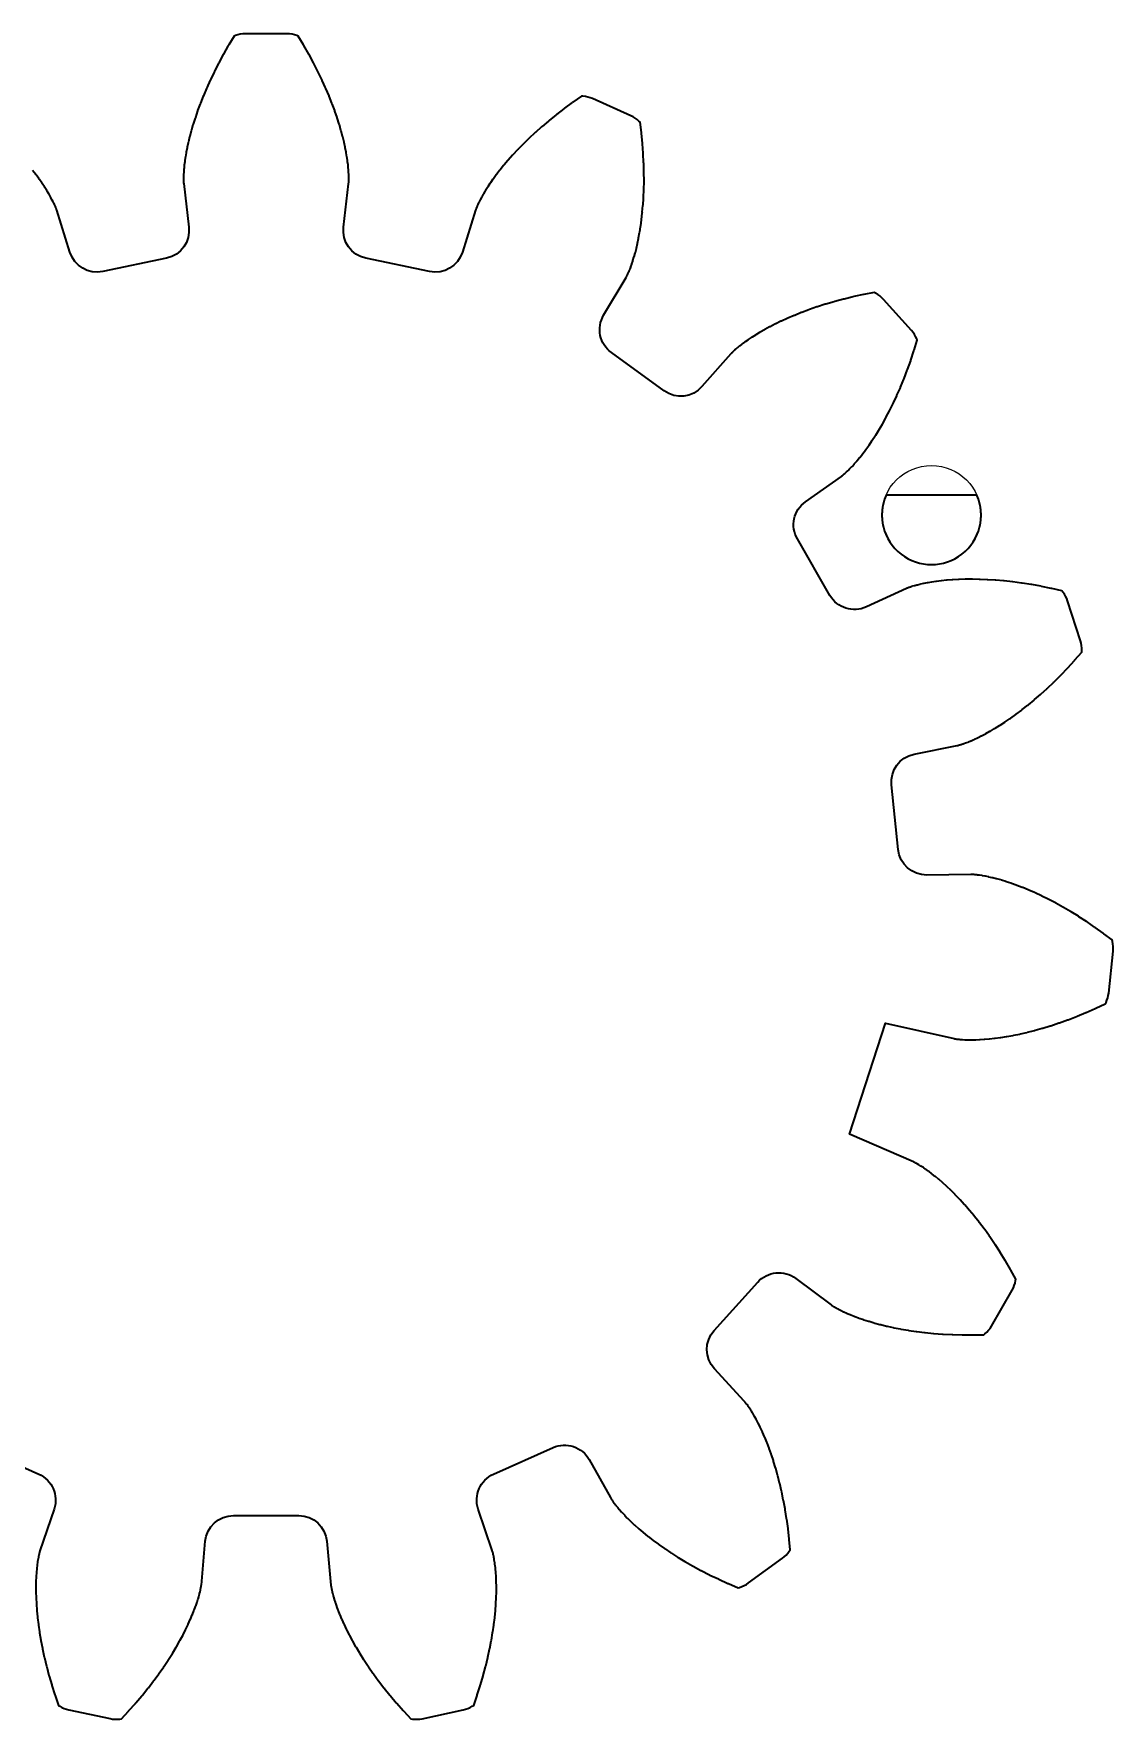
# Model space of a CAD drawing. Header units: millimetres. Extents: x 16327 to 16632, y 30408 to 30707.
# Drawn here: x 16555.5 to 16631.6, y 30408.4 to 30527.3 of the extents above; entities that cross this region are included whole.
import ezdxf

# ---------------------------------------------------------------- set-up
doc = ezdxf.new("R2010")
doc.units = ezdxf.units.MM
doc.header["$MEASUREMENT"] = 0
doc.layers.add('2D Drafting - General_Pen_No__6', color=5, linetype='Continuous', lineweight=35)
doc.layers.add('2D Drafting - General_Pen_No__68', color=20, linetype='Continuous', lineweight=20, true_color=0xfd4435)

msp = doc.modelspace()

# ---------------------------------------------------------------- linework, layer by layer
at = {"layer": '2D Drafting - General_Pen_No__6', "linetype": 'Continuous', "flags": 128}
msp.add_lwpolyline([(16551.62, 30427.58), (16555.82, 30425.71, -0.387574), (16556.9, 30423.24), (16555.9, 30420.3, 0.007563), (16555.88, 30420.23), (16555.88, 30420.22, -0.003642), (16555.87, 30420.19), (16555.86, 30420.17, 0.012186), (16555.84, 30420.07), (16555.83, 30420.02, 0.003703), (16555.82, 30420), (16555.8, 30419.9, 0.008944), (16555.79, 30419.83), (16555.77, 30419.72, 0.003), (16555.76, 30419.69), (16555.74, 30419.53, 0.005237), (16555.73, 30419.49), (16555.71, 30419.32, 0.006195), (16555.7, 30419.27), (16555.68, 30419.07, 0.007106), (16555.67, 30419.02), (16555.65, 30418.79, 0.004807), (16555.65, 30418.75), (16555.63, 30418.5, 0.006976), (16555.63, 30418.44), (16555.62, 30418.16, 0.004762), (16555.62, 30418.12), (16555.61, 30417.81, 0.006255), (16555.61, 30417.76), (16555.62, 30417.42, 0.005352), (16555.62, 30417.38), (16555.63, 30417.01, 0.006197), (16555.63, 30416.96), (16555.65, 30416.57, 0.005778), (16555.65, 30416.53), (16555.68, 30416.11, 0.004766), (16555.69, 30416.07), (16555.73, 30415.63, 0.007332), (16555.73, 30415.57), (16555.79, 30415.1, 0.005019), (16555.8, 30415.06), (16555.87, 30414.57, 0.006702), (16555.88, 30414.52), (16555.97, 30414, 0.004658), (16555.97, 30413.96), (16556.08, 30413.42, 0.006498), (16556.09, 30413.37), (16556.21, 30412.8, 0.00554), (16556.22, 30412.76), (16556.36, 30412.17, 0.005779), (16556.38, 30412.12), (16556.54, 30411.51, 0.006189), (16556.55, 30411.46), (16556.74, 30410.83, 0.005434), (16556.75, 30410.79), (16556.96, 30410.13, 0.005984), (16556.97, 30410.09), (16557.21, 30409.39), (16557.3, 30409.33, 0.088471), (16557.95, 30409.07), (16560.85, 30408.46, 0.0871), (16561.54, 30408.43), (16561.65, 30408.45), (16562.15, 30408.99, 0.005491), (16562.18, 30409.02), (16562.64, 30409.53, 0.006203), (16562.67, 30409.57), (16563.1, 30410.07, 0.005929), (16563.13, 30410.11), (16563.52, 30410.6, 0.005587), (16563.55, 30410.64), (16563.92, 30411.12, 0.005747), (16563.95, 30411.16), (16564.29, 30411.62, 0.005747), (16564.32, 30411.66), (16564.64, 30412.12, 0.005445), (16564.66, 30412.15), (16564.95, 30412.59, 0.006606), (16564.98, 30412.63), (16565.25, 30413.05, 0.006055), (16565.27, 30413.09), (16565.52, 30413.5, 0.004398), (16565.53, 30413.53), (16565.76, 30413.92, 0.006895), (16565.78, 30413.97), (16565.98, 30414.33, 0.005639), (16566, 30414.37), (16566.18, 30414.72, 0.006268), (16566.2, 30414.76), (16566.36, 30415.09, 0.005489), (16566.37, 30415.13), (16566.51, 30415.44, 0.005232), (16566.53, 30415.48), (16566.65, 30415.77, 0.005829), (16566.67, 30415.81), (16566.77, 30416.07, 0.006584), (16566.79, 30416.12), (16566.88, 30416.36, 0.004613), (16566.9, 30416.4), (16566.97, 30416.61, 0.007296), (16566.99, 30416.67), (16567.05, 30416.86, 0.004178), (16567.06, 30416.89), (16567.11, 30417.06, 0.009073), (16567.13, 30417.13), (16567.17, 30417.29), (16567.2, 30417.4, 0.010025), (16567.22, 30417.48), (16567.23, 30417.56, 0.005581), (16567.24, 30417.6), (16567.26, 30417.69, 0.001366), (16567.26, 30417.7), (16567.27, 30417.76, 0.006403), (16567.28, 30417.81), (16567.28, 30417.84), (16567.29, 30417.88), (16567.57, 30420.97, -0.387491), (16569.56, 30422.78), (16574.16, 30422.78, -0.387468), (16576.15, 30420.97), (16576.44, 30417.87), (16576.44, 30417.86, -0.004195), (16576.44, 30417.82, 0.008685), (16576.45, 30417.75), (16576.46, 30417.72, 0.005157), (16576.47, 30417.67), (16576.48, 30417.61, 0.007233), (16576.49, 30417.55), (16576.51, 30417.48, 0.008093), (16576.52, 30417.41), (16576.55, 30417.29, 0.002282), (16576.56, 30417.27), (16576.6, 30417.13, 0.0088), (16576.61, 30417.06), (16576.67, 30416.89, 0.002325), (16576.67, 30416.87), (16576.73, 30416.68, 0.008635), (16576.75, 30416.61), (16576.83, 30416.39, 0.003276), (16576.84, 30416.37), (16576.93, 30416.12, 0.007041), (16576.95, 30416.07), (16577.05, 30415.81, 0.006389), (16577.07, 30415.77), (16577.19, 30415.48, 0.006062), (16577.21, 30415.44), (16577.35, 30415.13, 0.004756), (16577.37, 30415.09), (16577.52, 30414.76, 0.006154), (16577.54, 30414.72), (16577.72, 30414.37, 0.006788), (16577.74, 30414.33), (16577.94, 30413.96, 0.00473), (16577.96, 30413.93), (16578.18, 30413.53, 0.005498), (16578.21, 30413.5), (16578.45, 30413.09, 0.006135), (16578.48, 30413.05), (16578.74, 30412.63, 0.006539), (16578.77, 30412.59), (16579.06, 30412.15, 0.005202), (16579.08, 30412.12), (16579.4, 30411.66, 0.006046), (16579.43, 30411.62), (16579.77, 30411.15, 0.005336), (16579.8, 30411.12), (16580.17, 30410.64, 0.006142), (16580.2, 30410.6), (16580.59, 30410.11, 0.006157), (16580.63, 30410.07), (16581.05, 30409.57, 0.005388), (16581.08, 30409.54), (16581.54, 30409.02, 0.005678), (16581.57, 30408.99), (16582.07, 30408.45), (16582.18, 30408.43, 0.088254), (16582.88, 30408.45), (16585.77, 30409.07, 0.086974), (16586.41, 30409.33), (16586.51, 30409.39), (16586.75, 30410.09, 0.006005), (16586.76, 30410.13), (16586.97, 30410.78, 0.005835), (16586.98, 30410.83), (16587.17, 30411.47, 0.005377), (16587.18, 30411.51), (16587.35, 30412.12, 0.006099), (16587.36, 30412.17), (16587.5, 30412.76, 0.005327), (16587.51, 30412.8), (16587.63, 30413.36, 0.006242), (16587.64, 30413.41), (16587.75, 30413.95, 0.005949), (16587.76, 30414), (16587.84, 30414.52, 0.00625), (16587.85, 30414.57), (16587.92, 30415.06, 0.005074), (16587.93, 30415.1), (16587.99, 30415.57, 0.005528), (16587.99, 30415.62), (16588.04, 30416.06, 0.006364), (16588.04, 30416.11), (16588.07, 30416.52, 0.005892), (16588.07, 30416.57), (16588.09, 30416.97, 0.005183), (16588.1, 30417.01), (16588.11, 30417.37, 0.006333), (16588.11, 30417.42), (16588.11, 30417.76, 0.005515), (16588.11, 30417.8), (16588.1, 30418.11, 0.006685), (16588.1, 30418.16), (16588.09, 30418.44, 0.006749), (16588.09, 30418.49), (16588.07, 30418.76, 0.002939), (16588.07, 30418.78), (16588.05, 30419.01, 0.008114), (16588.04, 30419.07), (16588.02, 30419.28, 0.003866), (16588.01, 30419.31), (16587.99, 30419.49, 0.005963), (16587.98, 30419.53), (16587.96, 30419.68, 0.006688), (16587.95, 30419.73), (16587.93, 30419.85, 0.005846), (16587.92, 30419.89), (16587.9, 30419.99, 0.004101), (16587.89, 30420.02), (16587.89, 30420.06, 0.014687), (16587.86, 30420.18), (16587.85, 30420.19, -0.003719), (16587.85, 30420.22), (16587.83, 30420.26, 0.006891), (16587.81, 30420.32), (16586.83, 30423.24, -0.387417), (16587.91, 30425.71), (16592.11, 30427.58, -0.38757), (16594.66, 30426.73), (16596.16, 30424.06, 0.013135), (16596.21, 30423.97), (16596.22, 30423.95, 0.004201), (16596.24, 30423.92), (16596.26, 30423.89, 0.008945), (16596.3, 30423.83), (16596.34, 30423.78, 0.004634), (16596.36, 30423.75), (16596.42, 30423.67, 0.004074), (16596.44, 30423.64), (16596.51, 30423.55, 0.008461), (16596.55, 30423.5), (16596.65, 30423.38, 0.003851), (16596.67, 30423.36), (16596.78, 30423.22, 0.007368), (16596.82, 30423.18), (16596.95, 30423.03, 0.005283), (16596.98, 30423), (16597.14, 30422.83, 0.005073), (16597.17, 30422.8), (16597.35, 30422.61, 0.006336), (16597.38, 30422.58), (16597.58, 30422.38, 0.005945), (16597.62, 30422.35), (16597.84, 30422.14, 0.006106), (16597.88, 30422.11), (16598.13, 30421.88, 0.004953), (16598.16, 30421.85), (16598.44, 30421.62, 0.006288), (16598.48, 30421.58), (16598.78, 30421.34, 0.005915), (16598.82, 30421.31), (16599.15, 30421.05, 0.00526), (16599.18, 30421.03), (16599.54, 30420.76, 0.006491), (16599.59, 30420.73), (16599.97, 30420.46, 0.005965), (16600.01, 30420.44), (16600.43, 30420.16, 0.004777), (16600.46, 30420.14), (16600.9, 30419.85, 0.006475), (16600.95, 30419.83), (16601.42, 30419.54, 0.005948), (16601.46, 30419.52), (16601.96, 30419.23, 0.006092), (16602, 30419.21), (16602.54, 30418.92, 0.004869), (16602.57, 30418.9), (16603.14, 30418.61, 0.006201), (16603.18, 30418.59), (16603.78, 30418.31, 0.005866), (16603.82, 30418.29), (16604.44, 30418, 0.005855), (16604.49, 30417.98), (16605.17, 30417.69), (16605.27, 30417.72, 0.0875), (16605.9, 30418.03), (16608.29, 30419.77, 0.087778), (16608.78, 30420.27), (16608.84, 30420.36), (16608.77, 30421.1, 0.005596), (16608.77, 30421.14), (16608.69, 30421.82, 0.006622), (16608.69, 30421.87), (16608.6, 30422.53, 0.004957), (16608.59, 30422.57), (16608.49, 30423.2, 0.006503), (16608.48, 30423.25), (16608.37, 30423.84, 0.005076), (16608.36, 30423.88), (16608.25, 30424.45, 0.006086), (16608.24, 30424.5), (16608.11, 30425.04, 0.005936), (16608.1, 30425.08), (16607.97, 30425.59, 0.006292), (16607.96, 30425.64), (16607.82, 30426.12, 0.004568), (16607.81, 30426.16), (16607.67, 30426.61, 0.006366), (16607.66, 30426.66), (16607.52, 30427.07, 0.006972), (16607.5, 30427.13), (16607.36, 30427.52, 0.004257), (16607.35, 30427.55), (16607.21, 30427.92, 0.006748), (16607.19, 30427.97), (16607.05, 30428.31, 0.005583), (16607.03, 30428.35), (16606.89, 30428.66, 0.005566), (16606.88, 30428.7), (16606.74, 30428.98, 0.005993), (16606.72, 30429.02), (16606.6, 30429.28, 0.005336), (16606.58, 30429.31), (16606.46, 30429.54, 0.005488), (16606.44, 30429.58), (16606.33, 30429.78, 0.007789), (16606.3, 30429.83), (16606.2, 30430, 0.005403), (16606.18, 30430.04), (16606.08, 30430.19, 0.005526), (16606.06, 30430.23), (16605.97, 30430.36, 0.002834), (16605.96, 30430.38), (16605.89, 30430.48, 0.008649), (16605.85, 30430.54), (16605.8, 30430.61, 0.006475), (16605.77, 30430.65), (16605.74, 30430.69, 0.008497), (16605.7, 30430.75), (16605.66, 30430.79), (16605.62, 30430.83), (16605.6, 30430.86), (16603.5, 30433.14, -0.387425), (16603.48, 30435.84), (16606.55, 30439.25, -0.387493), (16609.24, 30439.52), (16611.73, 30437.66), (16611.75, 30437.64, -0.001962), (16611.76, 30437.63, 0.011605), (16611.84, 30437.58), (16611.85, 30437.57, 0.007577), (16611.9, 30437.54), (16611.97, 30437.51, 0.002676), (16611.99, 30437.49), (16612.08, 30437.44, 0.006415), (16612.12, 30437.42), (16612.23, 30437.36, 0.003533), (16612.26, 30437.34), (16612.39, 30437.27, 0.008195), (16612.45, 30437.25), (16612.6, 30437.17, 0.006578), (16612.64, 30437.15), (16612.83, 30437.07, 0.004373), (16612.86, 30437.05), (16613.08, 30436.96, 0.00597), (16613.12, 30436.94), (16613.36, 30436.85, 0.006391), (16613.41, 30436.83), (16613.67, 30436.73, 0.005612), (16613.71, 30436.72), (16614.01, 30436.62, 0.00569), (16614.05, 30436.6), (16614.37, 30436.5, 0.005581), (16614.42, 30436.49), (16614.77, 30436.38, 0.005233), (16614.81, 30436.37), (16615.18, 30436.27, 0.00665), (16615.24, 30436.26), (16615.64, 30436.16, 0.006416), (16615.69, 30436.15), (16616.12, 30436.05, 0.004757), (16616.16, 30436.04), (16616.62, 30435.95, 0.006417), (16616.68, 30435.94), (16617.17, 30435.86, 0.005656), (16617.21, 30435.85), (16617.73, 30435.78, 0.006047), (16617.78, 30435.77), (16618.33, 30435.7, 0.005433), (16618.37, 30435.7), (16618.95, 30435.64, 0.0053), (16618.99, 30435.64), (16619.6, 30435.59, 0.007062), (16619.65, 30435.58), (16620.28, 30435.55, 0.005092), (16620.32, 30435.55), (16620.98, 30435.53, 0.006029), (16621.03, 30435.53), (16621.72, 30435.53, 0.005658), (16621.76, 30435.53), (16622.5, 30435.54), (16622.59, 30435.61, 0.087904), (16623.04, 30436.14), (16624.51, 30438.7, 0.087928), (16624.75, 30439.36), (16624.77, 30439.47), (16624.42, 30440.11, 0.006357), (16624.39, 30440.15), (16624.04, 30440.75, 0.005378), (16624.02, 30440.78), (16623.67, 30441.35, 0.005809), (16623.65, 30441.38), (16623.3, 30441.91, 0.006426), (16623.27, 30441.96), (16622.93, 30442.46, 0.004948), (16622.91, 30442.49), (16622.57, 30442.96, 0.007005), (16622.54, 30443.01), (16622.2, 30443.45, 0.004538), (16622.18, 30443.48), (16621.86, 30443.89, 0.007019), (16621.82, 30443.93), (16621.5, 30444.31, 0.004371), (16621.48, 30444.34), (16621.17, 30444.7, 0.006734), (16621.13, 30444.74), (16620.84, 30445.07, 0.006176), (16620.8, 30445.1), (16620.51, 30445.4, 0.005268), (16620.48, 30445.43), (16620.2, 30445.71, 0.005714), (16620.17, 30445.74), (16619.91, 30445.99, 0.006916), (16619.87, 30446.03), (16619.62, 30446.26, 0.004543), (16619.59, 30446.28), (16619.35, 30446.49, 0.006184), (16619.32, 30446.52), (16619.1, 30446.7, 0.00456), (16619.07, 30446.72), (16618.87, 30446.88, 0.008674), (16618.82, 30446.92), (16618.64, 30447.06, 0.003663), (16618.61, 30447.08), (16618.44, 30447.2, 0.005549), (16618.4, 30447.22), (16618.27, 30447.32, 0.008695), (16618.21, 30447.36), (16618.07, 30447.44), (16617.93, 30447.53), (16617.81, 30447.6), (16617.71, 30447.66), (16617.63, 30447.7), (16617.58, 30447.73), (16617.55, 30447.74), (16613.02, 30449.69), (16615.57, 30457.53), (16620.41, 30456.44), (16620.47, 30456.43), (16620.52, 30456.42, 0.008816), (16620.59, 30456.41), (16620.66, 30456.4, 0.002362), (16620.68, 30456.4), (16620.78, 30456.39, 0.008375), (16620.84, 30456.38), (16620.95, 30456.37, 0.005466), (16621, 30456.37), (16621.16, 30456.36, 0.003711), (16621.19, 30456.36), (16621.36, 30456.36, 0.007365), (16621.42, 30456.35), (16621.62, 30456.35, 0.006974), (16621.67, 30456.35), (16621.9, 30456.36, 0.004677), (16621.94, 30456.36), (16622.2, 30456.37, 0.005987), (16622.25, 30456.37), (16622.53, 30456.39, 0.005229), (16622.57, 30456.39), (16622.88, 30456.42, 0.005173), (16622.92, 30456.42), (16623.26, 30456.46, 0.007052), (16623.31, 30456.47), (16623.67, 30456.51, 0.006114), (16623.72, 30456.52), (16624.11, 30456.58, 0.004338), (16624.14, 30456.59), (16624.56, 30456.66, 0.007148), (16624.61, 30456.67), (16625.04, 30456.76, 0.005764), (16625.09, 30456.77), (16625.55, 30456.88, 0.005488), (16625.59, 30456.89), (16626.08, 30457.01, 0.005386), (16626.12, 30457.03), (16626.62, 30457.17, 0.006563), (16626.67, 30457.18), (16627.2, 30457.34, 0.005291), (16627.24, 30457.35), (16627.79, 30457.54, 0.006375), (16627.84, 30457.55), (16628.41, 30457.76, 0.005035), (16628.45, 30457.77), (16629.04, 30458, 0.006304), (16629.09, 30458.02), (16629.7, 30458.27, 0.005968), (16629.74, 30458.28), (16630.37, 30458.56, 0.005423), (16630.41, 30458.58), (16631.08, 30458.89), (16631.13, 30458.99, 0.086877), (16631.32, 30459.65), (16631.63, 30462.6, 0.087928), (16631.58, 30463.29), (16631.56, 30463.4), (16630.97, 30463.84, 0.005712), (16630.93, 30463.87), (16630.37, 30464.27, 0.005313), (16630.33, 30464.3), (16629.79, 30464.67, 0.006161), (16629.75, 30464.7), (16629.22, 30465.04, 0.006202), (16629.18, 30465.07), (16628.66, 30465.38, 0.005485), (16628.62, 30465.41), (16628.12, 30465.7, 0.006075), (16628.08, 30465.72), (16627.59, 30465.99, 0.004752), (16627.56, 30466.01), (16627.1, 30466.25, 0.007311), (16627.04, 30466.28), (16626.6, 30466.5, 0.004229), (16626.57, 30466.51), (16626.14, 30466.72, 0.007601), (16626.08, 30466.74), (16625.68, 30466.92, 0.004383), (16625.64, 30466.93), (16625.26, 30467.09, 0.006666), (16625.21, 30467.11), (16624.84, 30467.25, 0.005234), (16624.8, 30467.26), (16624.46, 30467.39, 0.006207), (16624.41, 30467.4), (16624.09, 30467.51, 0.005226), (16624.05, 30467.52), (16623.76, 30467.61, 0.006547), (16623.71, 30467.63), (16623.43, 30467.7, 0.005386), (16623.39, 30467.71), (16623.15, 30467.78, 0.007004), (16623.09, 30467.79), (16622.87, 30467.84, 0.004264), (16622.83, 30467.85), (16622.63, 30467.89, 0.006984), (16622.58, 30467.9), (16622.41, 30467.93, 0.005077), (16622.37, 30467.94), (16622.21, 30467.96, 0.004984), (16622.17, 30467.97), (16622.06, 30467.98, 0.007696), (16622, 30467.99), (16621.9, 30468, 0.003371), (16621.87, 30468), (16621.81, 30468.01, 0.008417), (16621.74, 30468.01), (16621.7, 30468.02, 0.004574), (16621.67, 30468.02), (16621.64, 30468.02, -0.002152), (16621.62, 30468.02), (16621.59, 30468.02), (16618.49, 30467.98, -0.387541), (16616.47, 30469.77), (16615.99, 30474.34, -0.3875), (16617.59, 30476.51), (16620.62, 30477.12, 0.00422), (16620.65, 30477.12), (16620.67, 30477.13, 0.013501), (16620.78, 30477.16), (16620.8, 30477.17, -0.002074), (16620.82, 30477.17), (16620.89, 30477.19, 0.006966), (16620.95, 30477.21), (16621.02, 30477.23, 0.009194), (16621.09, 30477.26), (16621.21, 30477.3, 0.002187), (16621.22, 30477.31), (16621.37, 30477.36, 0.007581), (16621.42, 30477.38), (16621.59, 30477.45, 0.004521), (16621.62, 30477.46), (16621.8, 30477.54, 0.007098), (16621.86, 30477.57), (16622.06, 30477.66, 0.004825), (16622.1, 30477.68), (16622.33, 30477.79, 0.006705), (16622.38, 30477.82), (16622.62, 30477.95, 0.005523), (16622.66, 30477.97), (16622.94, 30478.12, 0.005896), (16622.98, 30478.14), (16623.27, 30478.31, 0.005785), (16623.31, 30478.34), (16623.62, 30478.53, 0.005301), (16623.66, 30478.55), (16623.98, 30478.77, 0.00591), (16624.02, 30478.79), (16624.37, 30479.02, 0.006546), (16624.41, 30479.05), (16624.77, 30479.31, 0.005416), (16624.8, 30479.34), (16625.18, 30479.62, 0.005707), (16625.22, 30479.65), (16625.61, 30479.96, 0.005265), (16625.65, 30479.99), (16626.05, 30480.32, 0.007154), (16626.09, 30480.36), (16626.51, 30480.72, 0.004808), (16626.54, 30480.75), (16626.97, 30481.14, 0.006256), (16627, 30481.17), (16627.44, 30481.59, 0.005544), (16627.47, 30481.62), (16627.92, 30482.07, 0.00607), (16627.96, 30482.1), (16628.41, 30482.58, 0.005586), (16628.44, 30482.61), (16628.91, 30483.12, 0.00588), (16628.94, 30483.16), (16629.42, 30483.71), (16629.43, 30483.82, 0.088573), (16629.33, 30484.51), (16628.42, 30487.32, 0.087711), (16628.09, 30487.94), (16628.02, 30488.03), (16627.3, 30488.19, 0.00626), (16627.26, 30488.2), (16626.59, 30488.34, 0.006197), (16626.54, 30488.35), (16625.89, 30488.47, 0.004853), (16625.85, 30488.47), (16625.22, 30488.57, 0.007058), (16625.17, 30488.58), (16624.56, 30488.66, 0.004337), (16624.53, 30488.66), (16623.95, 30488.73, 0.007254), (16623.9, 30488.74), (16623.35, 30488.78, 0.005278), (16623.31, 30488.78), (16622.78, 30488.82, 0.005117), (16622.74, 30488.82), (16622.24, 30488.84, 0.006084), (16622.19, 30488.84), (16621.72, 30488.85, 0.006401), (16621.67, 30488.85), (16621.23, 30488.85, 0.005451), (16621.18, 30488.85), (16620.76, 30488.83, 0.006179), (16620.71, 30488.83), (16620.32, 30488.81, 0.005523), (16620.28, 30488.81), (16619.92, 30488.78, 0.00562), (16619.87, 30488.78), (16619.53, 30488.74, 0.005986), (16619.49, 30488.74), (16619.18, 30488.7, 0.006392), (16619.13, 30488.69), (16618.85, 30488.65, 0.005696), (16618.81, 30488.64), (16618.55, 30488.6, 0.005245), (16618.51, 30488.59), (16618.28, 30488.55, 0.005714), (16618.24, 30488.54), (16618.04, 30488.5, 0.006925), (16617.99, 30488.48), (16617.82, 30488.44, 0.004564), (16617.78, 30488.43), (16617.63, 30488.39, 0.004726), (16617.59, 30488.38), (16617.48, 30488.35, 0.00836), (16617.42, 30488.33), (16617.33, 30488.3, 0.004467), (16617.3, 30488.29), (16617.23, 30488.27, 0.007014), (16617.18, 30488.25), (16617.16, 30488.24, 0.00773), (16617.1, 30488.22), (16617.07, 30488.21), (16617.04, 30488.19), (16614.22, 30486.9, -0.387469), (16611.65, 30487.71), (16609.35, 30491.69, -0.387492), (16609.93, 30494.32), (16612.46, 30496.11, -0.00203), (16612.47, 30496.12), (16612.49, 30496.14), (16612.54, 30496.18), (16612.59, 30496.22, 0.003597), (16612.62, 30496.24), (16612.66, 30496.28, 0.009193), (16612.72, 30496.33), (16612.78, 30496.39, 0.005552), (16612.81, 30496.42), (16612.91, 30496.51, 0.00419), (16612.93, 30496.53), (16613.04, 30496.64, 0.007042), (16613.08, 30496.68), (16613.2, 30496.8, 0.005507), (16613.23, 30496.83), (16613.36, 30496.98, 0.00594), (16613.39, 30497.02), (16613.54, 30497.19, 0.006564), (16613.58, 30497.23), (16613.74, 30497.43, 0.003655), (16613.76, 30497.45), (16613.94, 30497.68, 0.00713), (16613.98, 30497.72), (16614.16, 30497.96, 0.006556), (16614.19, 30498.01), (16614.39, 30498.28, 0.00448), (16614.41, 30498.31), (16614.61, 30498.61, 0.00676), (16614.64, 30498.66), (16614.85, 30498.98, 0.005534), (16614.88, 30499.02), (16615.1, 30499.38, 0.005749), (16615.12, 30499.42), (16615.35, 30499.8, 0.005455), (16615.37, 30499.84), (16615.6, 30500.25, 0.006389), (16615.62, 30500.3), (16615.85, 30500.74, 0.005846), (16615.88, 30500.78), (16616.11, 30501.25, 0.005483), (16616.13, 30501.29), (16616.36, 30501.79, 0.005749), (16616.38, 30501.83), (16616.62, 30502.36, 0.005917), (16616.63, 30502.41), (16616.86, 30502.97, 0.005532), (16616.88, 30503.01), (16617.11, 30503.6, 0.00659), (16617.13, 30503.65), (16617.35, 30504.27, 0.005381), (16617.36, 30504.31), (16617.58, 30504.97, 0.005718), (16617.59, 30505.01), (16617.81, 30505.71), (16617.77, 30505.82, 0.087037), (16617.4, 30506.4), (16615.42, 30508.6, 0.087983), (16614.87, 30509.03), (16614.77, 30509.08), (16614.05, 30508.94, 0.005893), (16614.01, 30508.93), (16613.33, 30508.79, 0.00569), (16613.29, 30508.78), (16612.65, 30508.62, 0.005549), (16612.6, 30508.61), (16611.99, 30508.44, 0.006451), (16611.94, 30508.43), (16611.36, 30508.26, 0.005788), (16611.32, 30508.25), (16610.76, 30508.07, 0.00483), (16610.73, 30508.06), (16610.2, 30507.88, 0.006871), (16610.15, 30507.86), (16609.67, 30507.68, 0.005808), (16609.62, 30507.66), (16609.16, 30507.47, 0.005185), (16609.12, 30507.46), (16608.68, 30507.27, 0.006465), (16608.64, 30507.25), (16608.23, 30507.07, 0.004943), (16608.19, 30507.05), (16607.82, 30506.87, 0.006509), (16607.77, 30506.85), (16607.42, 30506.67, 0.00568), (16607.38, 30506.65), (16607.06, 30506.48, 0.005558), (16607.02, 30506.45), (16606.73, 30506.29, 0.006384), (16606.69, 30506.26), (16606.42, 30506.1, 0.004722), (16606.39, 30506.08), (16606.15, 30505.93, 0.00647), (16606.1, 30505.9), (16605.89, 30505.76, 0.005645), (16605.85, 30505.73), (16605.67, 30505.6, 0.007072), (16605.62, 30505.57), (16605.46, 30505.45, 0.004596), (16605.43, 30505.43), (16605.29, 30505.32, 0.006396), (16605.25, 30505.29), (16605.14, 30505.19, 0.005264), (16605.1, 30505.17), (16605.01, 30505.09, 0.005911), (16604.97, 30505.06), (16604.91, 30505, 0.00732), (16604.86, 30504.96), (16604.81, 30504.91, 0.002651), (16604.79, 30504.89), (16604.74, 30504.84, 0.001305), (16604.74, 30504.83), (16604.7, 30504.8), (16604.68, 30504.78, 0.003736), (16604.66, 30504.76), (16602.62, 30502.44, -0.387509), (16599.95, 30502.14), (16596.23, 30504.84, -0.387488), (16595.68, 30507.48), (16597.27, 30510.15), (16597.29, 30510.18), (16597.32, 30510.23), (16597.35, 30510.29, 0.004979), (16597.36, 30510.33), (16597.39, 30510.39, 0.007261), (16597.42, 30510.44), (16597.45, 30510.53, 0.004822), (16597.47, 30510.56), (16597.51, 30510.67, 0.007815), (16597.54, 30510.73), (16597.59, 30510.86, 0.004543), (16597.6, 30510.9), (16597.66, 30511.07, 0.005382), (16597.68, 30511.11), (16597.74, 30511.3, 0.006219), (16597.75, 30511.35), (16597.82, 30511.57, 0.005192), (16597.83, 30511.61), (16597.9, 30511.85, 0.007161), (16597.92, 30511.91), (16597.99, 30512.18, 0.004911), (16598, 30512.22), (16598.07, 30512.53, 0.00562), (16598.08, 30512.57), (16598.15, 30512.9, 0.005824), (16598.15, 30512.95), (16598.22, 30513.31, 0.005497), (16598.23, 30513.35), (16598.29, 30513.73, 0.006773), (16598.3, 30513.79), (16598.35, 30514.2, 0.005318), (16598.36, 30514.24), (16598.41, 30514.68, 0.00659), (16598.41, 30514.74), (16598.45, 30515.21, 0.004763), (16598.46, 30515.24), (16598.49, 30515.74, 0.0065), (16598.49, 30515.8), (16598.51, 30516.32, 0.005033), (16598.52, 30516.36), (16598.53, 30516.91, 0.006918), (16598.53, 30516.97), (16598.52, 30517.55, 0.005125), (16598.52, 30517.59), (16598.51, 30518.2, 0.005793), (16598.5, 30518.24), (16598.47, 30518.88, 0.006014), (16598.47, 30518.92), (16598.42, 30519.58, 0.005302), (16598.42, 30519.62), (16598.35, 30520.31, 0.006185), (16598.34, 30520.36), (16598.25, 30521.09), (16598.17, 30521.17, 0.086799), (16597.6, 30521.55), (16594.89, 30522.76, 0.087533), (16594.22, 30522.93), (16594.11, 30522.94), (16593.5, 30522.51, 0.005479), (16593.47, 30522.48), (16592.92, 30522.08, 0.005676), (16592.88, 30522.05), (16592.35, 30521.64, 0.005398), (16592.32, 30521.62), (16591.83, 30521.22, 0.006869), (16591.79, 30521.18), (16591.33, 30520.79, 0.005056), (16591.3, 30520.76), (16590.86, 30520.38, 0.006251), (16590.83, 30520.35), (16590.42, 30519.97, 0.004901), (16590.39, 30519.94), (16590.02, 30519.57, 0.006538), (16589.98, 30519.53), (16589.63, 30519.18, 0.006212), (16589.6, 30519.14), (16589.28, 30518.8, 0.005049), (16589.25, 30518.77), (16588.95, 30518.43, 0.006007), (16588.92, 30518.4), (16588.65, 30518.08, 0.005544), (16588.62, 30518.04), (16588.38, 30517.74, 0.006865), (16588.34, 30517.7), (16588.12, 30517.41, 0.005338), (16588.1, 30517.38), (16587.9, 30517.1, 0.004755), (16587.87, 30517.07), (16587.69, 30516.82, 0.006396), (16587.66, 30516.77), (16587.51, 30516.54, 0.006338), (16587.48, 30516.5), (16587.35, 30516.28, 0.005456), (16587.32, 30516.25), (16587.2, 30516.05, 0.005645), (16587.18, 30516.01), (16587.09, 30515.84, 0.008466), (16587.05, 30515.78), (16586.96, 30515.61), (16586.89, 30515.48, 0.009707), (16586.86, 30515.41), (16586.81, 30515.3, 0.003276), (16586.8, 30515.28), (16586.76, 30515.2, 0.010119), (16586.73, 30515.12), (16586.68, 30515.01, 0.008619), (16586.66, 30514.94), (16586.65, 30514.91), (16586.64, 30514.89), (16585.71, 30511.92, -0.387576), (16583.39, 30510.56), (16578.89, 30511.51, -0.387364), (16577.32, 30513.7), (16577.68, 30516.76, 0.005818), (16577.69, 30516.82), (16577.69, 30516.89), (16577.7, 30516.94, 0.007984), (16577.7, 30517), (16577.7, 30517.05, 0.008921), (16577.7, 30517.12), (16577.7, 30517.21, 0.002635), (16577.7, 30517.23), (16577.69, 30517.36, 0.008132), (16577.69, 30517.42), (16577.68, 30517.58, 0.002974), (16577.68, 30517.6), (16577.67, 30517.78, 0.007348), (16577.66, 30517.84), (16577.64, 30518.03, 0.005616), (16577.64, 30518.08), (16577.61, 30518.31, 0.00478), (16577.61, 30518.35), (16577.57, 30518.6, 0.007205), (16577.56, 30518.66), (16577.51, 30518.94, 0.004915), (16577.51, 30518.98), (16577.45, 30519.28, 0.007269), (16577.44, 30519.34), (16577.36, 30519.66, 0.004561), (16577.36, 30519.7), (16577.27, 30520.06, 0.00604), (16577.26, 30520.1), (16577.16, 30520.48, 0.005817), (16577.14, 30520.52), (16577.03, 30520.93, 0.005955), (16577.01, 30520.97), (16576.88, 30521.4, 0.005605), (16576.87, 30521.44), (16576.71, 30521.88, 0.00648), (16576.7, 30521.93), (16576.52, 30522.4, 0.005381), (16576.51, 30522.44), (16576.31, 30522.93, 0.005427), (16576.3, 30522.97), (16576.08, 30523.48, 0.005937), (16576.06, 30523.53), (16575.82, 30524.05, 0.005975), (16575.8, 30524.1), (16575.54, 30524.64, 0.005955), (16575.52, 30524.68), (16575.23, 30525.25, 0.0061), (16575.21, 30525.29), (16574.9, 30525.87, 0.005703), (16574.88, 30525.91), (16574.53, 30526.51, 0.005577), (16574.51, 30526.55), (16574.13, 30527.18), (16574.03, 30527.22, 0.088246), (16573.34, 30527.34), (16570.39, 30527.34, 0.087955), (16569.7, 30527.22), (16569.6, 30527.18), (16569.22, 30526.55, 0.005861), (16569.19, 30526.51), (16568.85, 30525.91, 0.005736), (16568.83, 30525.87), (16568.52, 30525.29, 0.005432), (16568.5, 30525.25), (16568.21, 30524.69, 0.006686), (16568.19, 30524.64), (16567.93, 30524.09, 0.005197), (16567.91, 30524.06), (16567.67, 30523.53, 0.006142), (16567.65, 30523.48), (16567.44, 30522.97, 0.005551), (16567.42, 30522.93), (16567.22, 30522.44, 0.005729), (16567.21, 30522.4), (16567.03, 30521.93, 0.006152), (16567.02, 30521.89), (16566.87, 30521.44, 0.00601), (16566.85, 30521.39), (16566.72, 30520.97, 0.005315), (16566.7, 30520.93), (16566.59, 30520.53, 0.006293), (16566.57, 30520.48), (16566.47, 30520.1, 0.004575), (16566.46, 30520.06), (16566.38, 30519.71, 0.007233), (16566.36, 30519.65), (16566.29, 30519.33, 0.005031), (16566.28, 30519.29), (16566.22, 30518.98, 0.006547), (16566.22, 30518.93), (16566.17, 30518.65, 0.004839), (16566.16, 30518.61), (16566.13, 30518.36, 0.007723), (16566.12, 30518.3), (16566.09, 30518.07, 0.002172), (16566.09, 30518.05), (16566.07, 30517.85, 0.009035), (16566.06, 30517.77), (16566.05, 30517.61, 0.004424), (16566.05, 30517.57), (16566.04, 30517.42, 0.007634), (16566.04, 30517.36), (16566.03, 30517.24, 0.004654), (16566.03, 30517.21), (16566.03, 30517.1, 0.004824), (16566.03, 30517.06), (16566.03, 30516.99, 0.006347), (16566.03, 30516.94), (16566.04, 30516.9, 0.003635), (16566.04, 30516.87), (16566.04, 30516.82), (16566.04, 30516.8, 0.003117), (16566.05, 30516.78), (16566.41, 30513.7, -0.387503), (16564.84, 30511.51), (16560.34, 30510.56, -0.387376), (16558.02, 30511.92), (16557.09, 30514.89), (16557.08, 30514.92), (16557.07, 30514.95, 0.007505), (16557.05, 30515), (16557.04, 30515.03, 0.00686), (16557.02, 30515.08), (16556.99, 30515.14, 0.006322), (16556.97, 30515.19), (16556.93, 30515.28, 0.002086), (16556.92, 30515.3), (16556.87, 30515.41, 0.007906), (16556.84, 30515.47), (16556.77, 30515.6, 0.00507), (16556.75, 30515.63), (16556.67, 30515.79, 0.005728), (16556.65, 30515.83), (16556.55, 30516.01, 0.005266), (16556.53, 30516.05), (16556.41, 30516.24, 0.008319), (16556.38, 30516.29), (16556.24, 30516.5, 0.004965), (16556.22, 30516.54), (16556.06, 30516.78, 0.003715), (16556.04, 30516.81), (16555.86, 30517.06, 0.008142), (16555.83, 30517.12), (16555.63, 30517.38, 0.004669), (16555.61, 30517.41), (16555.38, 30517.7, 0.006329)], format="xyb", dxfattribs=at)
msp.add_lwpolyline([(16615.61, 30494.78, 1.527525), (16622.02, 30494.78)], format="xyb", close=True, dxfattribs=at)
at = {"layer": '2D Drafting - General_Pen_No__68', "linetype": 'Continuous'}
msp.add_circle((16618.81, 30493.38), 3.5, dxfattribs=at)

doc.saveas('drawing.dxf')
